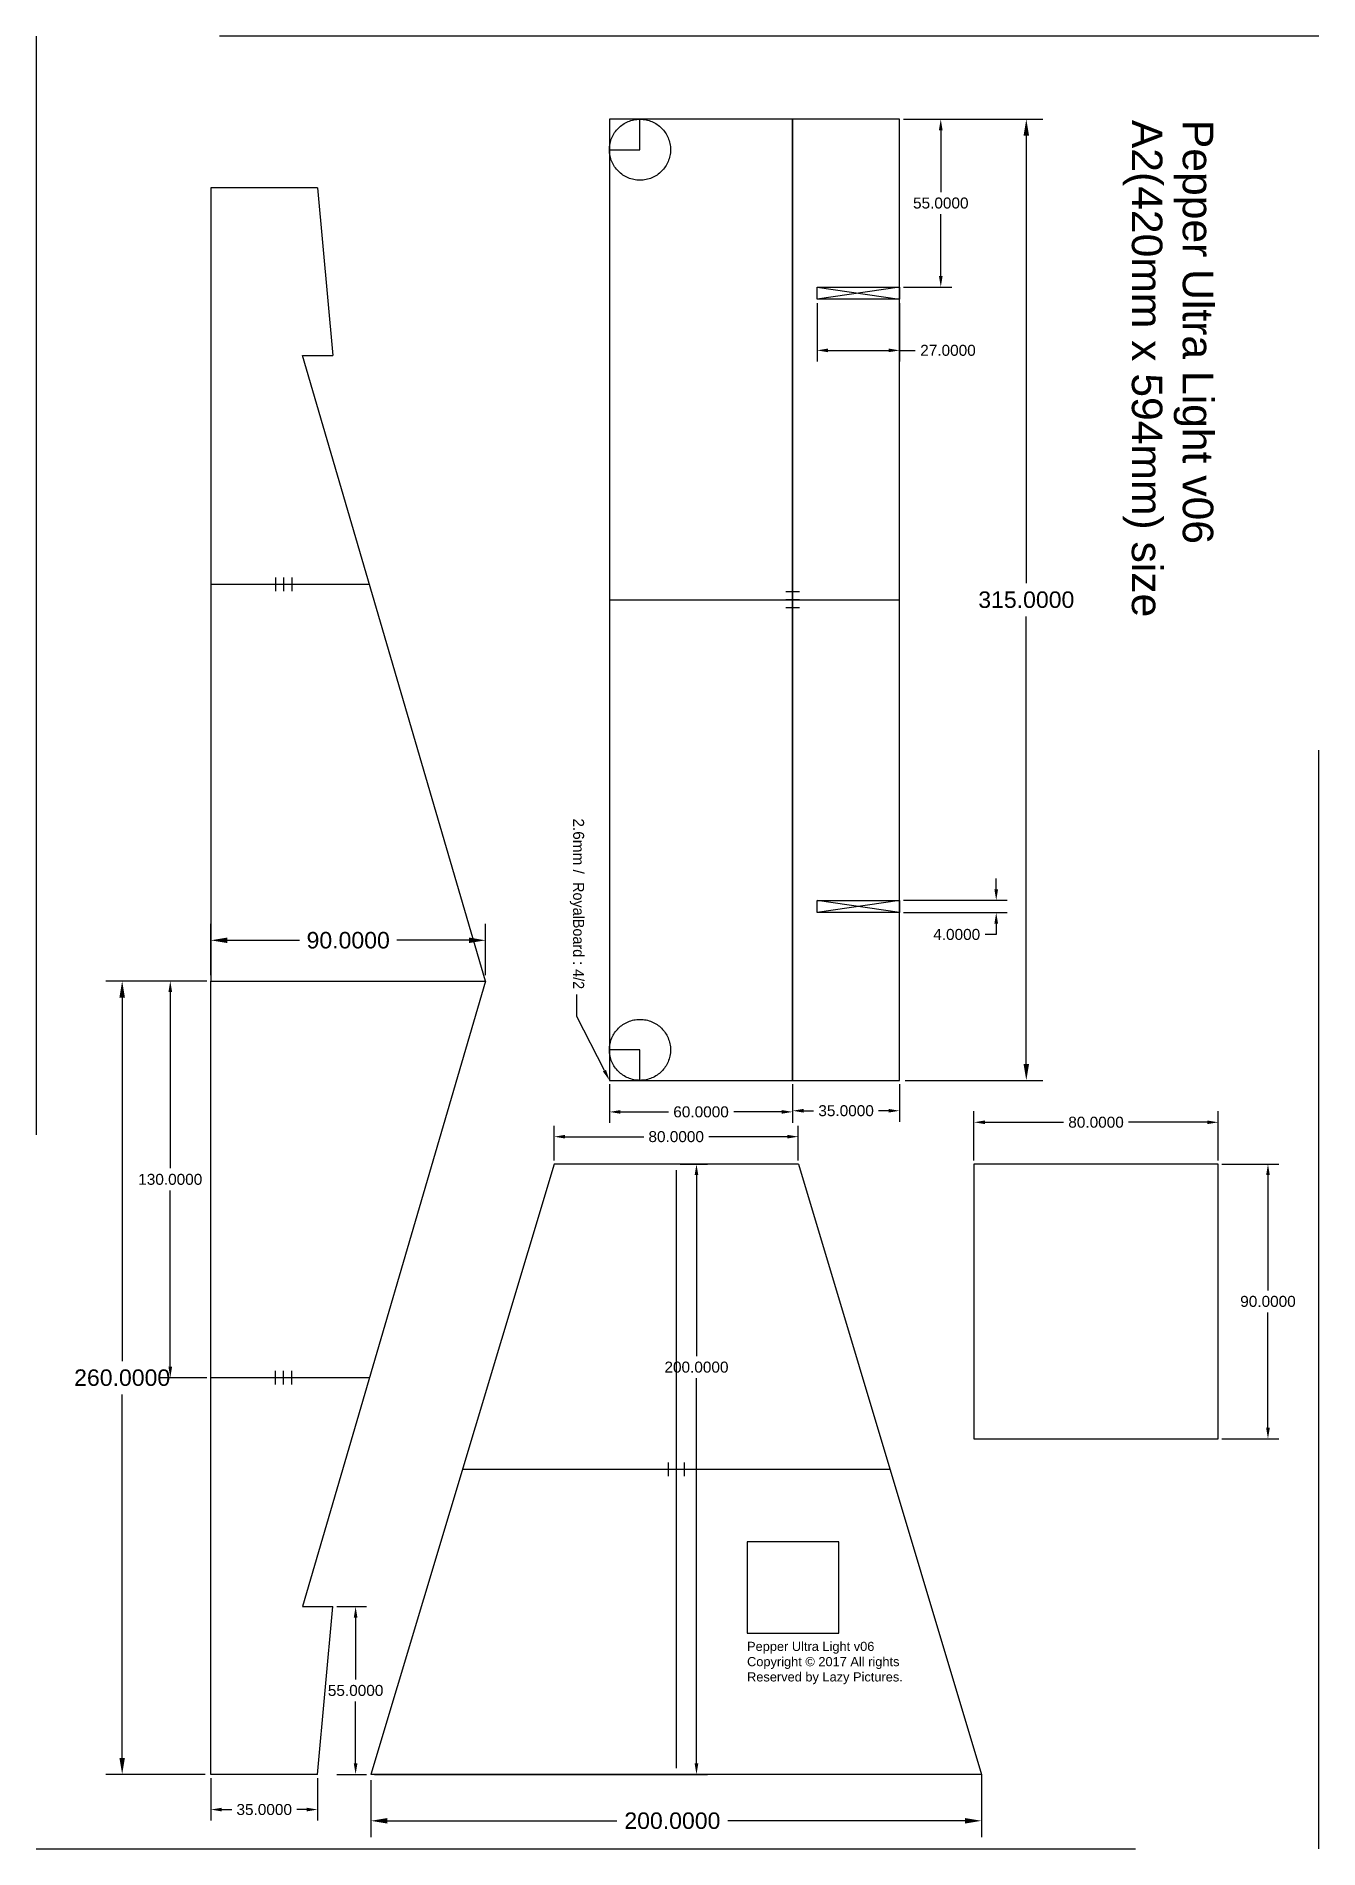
# Model space of a CAD drawing. Header units: inches. Extents: x 151 to 571, y 0 to 594.
import ezdxf
from ezdxf import colors
from ezdxf.entities.mleader import LeaderData, LeaderLine
from ezdxf.math import Vec2, Vec3

# ---------------------------------------------------------------- set-up
doc = ezdxf.new("R2010")
doc.units = ezdxf.units.IN
doc.header["$MEASUREMENT"] = 0
doc.linetypes.add('ACAD_ISO03W100', pattern=[30, 12, -18])
doc.styles.get("Standard").update_dxf_attribs({"font": 'Arial.ttf'})
doc.dimstyles.get("Standard").update_dxf_attribs({"dimtxt": 0.18, "dimasz": 0.18, "dimexe": 0.18, "dimexo": 0.0625, "dimgap": 0.09, "dimtad": 0, "dimtih": 1, "dimtoh": 1, "dimdec": 4, "dimzin": 0, "dimdsep": 46, "dimtxsty": 'Standard', "dimcen": 0.09, "dimadec": 0, "dimazin": 0, "dimtfac": 1, "dimtdec": 4, "dimtofl": 0, "dimtmove": 0, "dimatfit": 3, "dimfxl": 1, "dimtolj": 1, "dimtzin": 0, "dimarcsym": 0})

# ---------------------------------------------------------------- blocks, each defined once
blk = doc.blocks.new('*D0')
at = {"color": 0, "lineweight": -2, "transparency": 16777216}
for p, q in [((339.13, 250.57), (339.13, 237.88)), ((399.13, 250.57), (399.13, 237.88)), ((342.73, 241.48), (358.44, 241.48)), ((395.53, 241.48), (379.82, 241.48))]:
    blk.add_line(p, q, dxfattribs=at)
at = {"color": 0, "transparency": 16777216}
for points in [[(342.73, 242.08), (342.73, 240.88), (339.13, 241.48)], [(395.53, 242.08), (395.53, 240.88), (399.13, 241.48)]]:
    blk.add_solid(points, dxfattribs=at)
at = {"layer": 'Defpoints', "color": 0, "transparency": 16777216}
for p in [(339.13, 251.82), (399.13, 251.82), (339.13, 241.48)]:
    blk.add_point(p, dxfattribs=at)
at = {"color": 0, "transparency": 16777216, "insert": (369.13, 241.48), "char_height": 3.6, "attachment_point": 5}
blk.add_mtext('\\A1;60.0000', dxfattribs=at)
blk = doc.blocks.new('*D1')
at = {"color": 0, "lineweight": -2, "transparency": 16777216}
for p, q in [((399.13, 250.57), (399.13, 238.26)), ((434.13, 250.57), (434.13, 238.26)), ((402.73, 241.86), (405.99, 241.86)), ((430.53, 241.86), (427.27, 241.86))]:
    blk.add_line(p, q, dxfattribs=at)
at = {"color": 0, "transparency": 16777216}
for points in [[(402.73, 242.46), (402.73, 241.26), (399.13, 241.86)], [(430.53, 242.46), (430.53, 241.26), (434.13, 241.86)]]:
    blk.add_solid(points, dxfattribs=at)
at = {"layer": 'Defpoints', "color": 0, "transparency": 16777216}
for p in [(399.13, 251.82), (434.13, 251.82), (399.13, 241.86)]:
    blk.add_point(p, dxfattribs=at)
at = {"color": 0, "transparency": 16777216, "insert": (416.63, 241.86), "char_height": 3.6, "attachment_point": 5}
blk.add_mtext('\\A1;35.0000', dxfattribs=at)
blk = doc.blocks.new('*D2')
at = {"color": 0, "lineweight": -2, "transparency": 16777216}
for p, q in [((436, 566.82), (481.05, 566.82)), ((475.65, 561.42), (475.65, 414.75)), ((475.65, 257.22), (475.65, 403.88)), ((436, 251.82), (481.05, 251.82))]:
    blk.add_line(p, q, dxfattribs=at)
at = {"color": 0, "transparency": 16777216}
for points in [[(474.75, 561.42), (476.55, 561.42), (475.65, 566.82)], [(474.75, 257.22), (476.55, 257.22), (475.65, 251.82)]]:
    blk.add_solid(points, dxfattribs=at)
at = {"layer": 'Defpoints', "color": 0, "transparency": 16777216}
for p in [(434.13, 566.82), (434.13, 251.82), (475.65, 251.82)]:
    blk.add_point(p, dxfattribs=at)
at = {"color": 0, "transparency": 16777216, "insert": (475.65, 409.32), "char_height": 5.4, "attachment_point": 5}
blk.add_mtext('\\A1;315.0000', dxfattribs=at)
blk = doc.blocks.new('*D3')
at = {"color": 0, "lineweight": -2, "transparency": 16777216}
for p, q in [((435.38, 566.82), (451.24, 566.82)), ((447.64, 563.22), (447.64, 542.94)), ((447.64, 515.42), (447.64, 535.69)), ((435.38, 511.82), (451.24, 511.82))]:
    blk.add_line(p, q, dxfattribs=at)
at = {"color": 0, "transparency": 16777216}
for points in [[(447.04, 563.22), (448.24, 563.22), (447.64, 566.82)], [(447.04, 515.42), (448.24, 515.42), (447.64, 511.82)]]:
    blk.add_solid(points, dxfattribs=at)
at = {"layer": 'Defpoints', "color": 0, "transparency": 16777216}
for p in [(434.13, 566.82), (434.13, 511.82), (447.64, 511.82)]:
    blk.add_point(p, dxfattribs=at)
at = {"color": 0, "transparency": 16777216, "insert": (447.64, 539.32), "char_height": 3.6, "attachment_point": 5}
blk.add_mtext('\\A1;55.0000', dxfattribs=at)
blk = doc.blocks.new('*D4')
at = {"color": 0, "lineweight": -2, "transparency": 16777216}
for p, q in [((465.8, 314.42), (465.8, 318.02)), ((435.38, 310.82), (469.4, 310.82)), ((435.38, 306.82), (469.4, 306.82)), ((465.8, 303.22), (465.8, 299.62)), ((465.8, 299.62), (462.2, 299.62))]:
    blk.add_line(p, q, dxfattribs=at)
at = {"color": 0, "transparency": 16777216}
for points in [[(465.2, 314.42), (466.4, 314.42), (465.8, 310.82)], [(465.2, 303.22), (466.4, 303.22), (465.8, 306.82)]]:
    blk.add_solid(points, dxfattribs=at)
at = {"layer": 'Defpoints', "color": 0, "transparency": 16777216}
for p in [(434.13, 310.82), (434.13, 306.82), (465.8, 306.82)]:
    blk.add_point(p, dxfattribs=at)
at = {"color": 0, "transparency": 16777216, "insert": (452.86, 299.62), "char_height": 3.6, "attachment_point": 5}
blk.add_mtext('\\A1;4.0000', dxfattribs=at)
blk = doc.blocks.new('*D5')
at = {"color": 0, "linetype": 'ACAD_ISO03W100', "lineweight": -2, "ltscale": 30, "transparency": 16777216}
for p, q in [((407.13, 506.57), (407.13, 487.45)), ((434.13, 506.57), (434.13, 487.45)), ((410.73, 491.05), (430.53, 491.05)), ((434.13, 491.05), (439.28, 491.05))]:
    blk.add_line(p, q, dxfattribs=at)
at = {"color": 0, "linetype": 'ACAD_ISO03W100', "ltscale": 30, "transparency": 16777216}
for points in [[(410.73, 491.65), (410.73, 490.45), (407.13, 491.05)], [(430.53, 491.65), (430.53, 490.45), (434.13, 491.05)]]:
    blk.add_solid(points, dxfattribs=at)
at = {"layer": 'Defpoints', "color": 0, "linetype": 'ACAD_ISO03W100', "ltscale": 30, "transparency": 16777216}
for p in [(407.13, 507.82), (434.13, 507.82), (434.13, 491.05)]:
    blk.add_point(p, dxfattribs=at)
at = {"color": 0, "linetype": 'ACAD_ISO03W100', "ltscale": 30, "transparency": 16777216, "insert": (450, 491.05), "char_height": 3.6, "attachment_point": 5}
blk.add_mtext('\\A1;27.0000', dxfattribs=at)
blk = doc.blocks.new('*D6')
at = {"color": 0, "linetype": 'ACAD_ISO03W100', "lineweight": -2, "ltscale": 30, "transparency": 16777216}
for p, q in [((460.99, 24.49), (460.99, 3.76)), ((260.99, 22.49), (260.99, 3.76)), ((266.39, 9.16), (341.57, 9.16)), ((455.59, 9.16), (377.91, 9.16))]:
    blk.add_line(p, q, dxfattribs=at)
at = {"color": 0, "linetype": 'ACAD_ISO03W100', "ltscale": 30, "transparency": 16777216}
for points in [[(266.39, 10.06), (266.39, 8.26), (260.99, 9.16)], [(455.59, 10.06), (455.59, 8.26), (460.99, 9.16)]]:
    blk.add_solid(points, dxfattribs=at)
at = {"layer": 'Defpoints', "color": 0, "linetype": 'ACAD_ISO03W100', "ltscale": 30, "transparency": 16777216}
for p in [(260.99, 24.36), (460.99, 26.36), (460.99, 9.16)]:
    blk.add_point(p, dxfattribs=at)
at = {"color": 0, "linetype": 'ACAD_ISO03W100', "ltscale": 30, "transparency": 16777216, "insert": (359.74, 9.16), "char_height": 5.4, "attachment_point": 5}
blk.add_mtext('\\A1;200.0000', dxfattribs=at)
blk = doc.blocks.new('*D7')
at = {"color": 0, "lineweight": -2, "ltscale": 30, "transparency": 16777216}
for p, q in [((206.7, 284.36), (174.15, 284.36)), ((179.55, 278.96), (179.55, 159.8)), ((179.55, 29.76), (179.55, 148.92)), ((206.7, 24.36), (174.15, 24.36))]:
    blk.add_line(p, q, dxfattribs=at)
at = {"color": 0, "ltscale": 30, "transparency": 16777216}
for points in [[(178.65, 278.96), (180.45, 278.96), (179.55, 284.36)], [(178.65, 29.76), (180.45, 29.76), (179.55, 24.36)]]:
    blk.add_solid(points, dxfattribs=at)
at = {"layer": 'Defpoints', "color": 0, "ltscale": 30, "transparency": 16777216}
for p in [(208.57, 284.36), (179.55, 24.36), (208.57, 24.36)]:
    blk.add_point(p, dxfattribs=at)
at = {"color": 0, "ltscale": 30, "transparency": 16777216, "insert": (179.55, 154.36), "char_height": 5.4, "attachment_point": 5}
blk.add_mtext('\\A1;260.0000', dxfattribs=at)
blk = doc.blocks.new('*D8')
at = {"color": 0, "linetype": 'ACAD_ISO03W100', "lineweight": -2, "ltscale": 30, "transparency": 16777216}
for p, q in [((208.57, 286.24), (208.57, 303.12)), ((298.57, 286.24), (298.57, 303.12)), ((213.97, 297.72), (237.61, 297.72)), ((293.17, 297.72), (269.53, 297.72))]:
    blk.add_line(p, q, dxfattribs=at)
at = {"color": 0, "linetype": 'ACAD_ISO03W100', "ltscale": 30, "transparency": 16777216}
for points in [[(213.97, 298.62), (213.97, 296.82), (208.57, 297.72)], [(293.17, 298.62), (293.17, 296.82), (298.57, 297.72)]]:
    blk.add_solid(points, dxfattribs=at)
at = {"layer": 'Defpoints', "color": 0, "linetype": 'ACAD_ISO03W100', "ltscale": 30, "transparency": 16777216}
for p in [(298.57, 297.72), (208.57, 284.36), (298.57, 284.36)]:
    blk.add_point(p, dxfattribs=at)
at = {"color": 0, "linetype": 'ACAD_ISO03W100', "ltscale": 30, "transparency": 16777216, "insert": (253.57, 297.72), "char_height": 5.4, "attachment_point": 5}
blk.add_mtext('\\A1;90.0000', dxfattribs=at)
blk = doc.blocks.new('*D9')
at = {"color": 0, "linetype": 'ACAD_ISO03W100', "lineweight": -2, "ltscale": 30, "transparency": 16777216}
for p, q in [((320.99, 225.61), (320.99, 236.96)), ((324.59, 233.36), (350.35, 233.36)), ((397.39, 233.36), (371.63, 233.36)), ((400.99, 225.61), (400.99, 236.96))]:
    blk.add_line(p, q, dxfattribs=at)
at = {"color": 0, "linetype": 'ACAD_ISO03W100', "ltscale": 30, "transparency": 16777216}
for points in [[(324.59, 233.96), (324.59, 232.76), (320.99, 233.36)], [(397.39, 233.96), (397.39, 232.76), (400.99, 233.36)]]:
    blk.add_solid(points, dxfattribs=at)
at = {"layer": 'Defpoints', "color": 0, "linetype": 'ACAD_ISO03W100', "ltscale": 30, "transparency": 16777216}
for p in [(400.99, 233.36), (320.99, 224.36), (400.99, 224.36)]:
    blk.add_point(p, dxfattribs=at)
at = {"color": 0, "linetype": 'ACAD_ISO03W100', "ltscale": 30, "transparency": 16777216, "insert": (360.99, 233.36), "char_height": 3.6, "attachment_point": 5}
blk.add_mtext('\\A1;80.0000', dxfattribs=at)
blk = doc.blocks.new('*D10')
at = {"color": 0, "linetype": 'ACAD_ISO03W100', "lineweight": -2, "ltscale": 30, "transparency": 16777216}
for p, q in [((208.57, 23.11), (208.57, 9.24)), ((243.57, 23.11), (243.57, 9.24)), ((212.17, 12.84), (215.43, 12.84)), ((239.97, 12.84), (236.71, 12.84))]:
    blk.add_line(p, q, dxfattribs=at)
at = {"color": 0, "linetype": 'ACAD_ISO03W100', "ltscale": 30, "transparency": 16777216}
for points in [[(212.17, 13.44), (212.17, 12.24), (208.57, 12.84)], [(239.97, 13.44), (239.97, 12.24), (243.57, 12.84)]]:
    blk.add_solid(points, dxfattribs=at)
at = {"layer": 'Defpoints', "color": 0, "linetype": 'ACAD_ISO03W100', "ltscale": 30, "transparency": 16777216}
for p in [(208.57, 24.36), (243.57, 24.36), (243.57, 12.84)]:
    blk.add_point(p, dxfattribs=at)
at = {"color": 0, "linetype": 'ACAD_ISO03W100', "ltscale": 30, "transparency": 16777216, "insert": (226.07, 12.84), "char_height": 3.6, "attachment_point": 5}
blk.add_mtext('\\A1;35.0000', dxfattribs=at)
blk = doc.blocks.new('*D11')
at = {"color": 0, "linetype": 'ACAD_ISO03W100', "lineweight": -2, "ltscale": 30, "transparency": 16777216}
for p, q in [((249.82, 79.36), (259.6, 79.36)), ((256, 75.76), (256, 55.49)), ((256, 27.96), (256, 48.24)), ((249.82, 24.36), (259.6, 24.36))]:
    blk.add_line(p, q, dxfattribs=at)
at = {"color": 0, "linetype": 'ACAD_ISO03W100', "ltscale": 30, "transparency": 16777216}
for points in [[(255.4, 75.76), (256.6, 75.76), (256, 79.36)], [(255.4, 27.96), (256.6, 27.96), (256, 24.36)]]:
    blk.add_solid(points, dxfattribs=at)
at = {"layer": 'Defpoints', "color": 0, "linetype": 'ACAD_ISO03W100', "ltscale": 30, "transparency": 16777216}
for p in [(248.57, 79.36), (256, 79.36), (248.57, 24.36)]:
    blk.add_point(p, dxfattribs=at)
at = {"color": 0, "linetype": 'ACAD_ISO03W100', "ltscale": 30, "transparency": 16777216, "insert": (256, 51.86), "char_height": 3.6, "attachment_point": 5}
blk.add_mtext('\\A1;55.0000', dxfattribs=at)
blk = doc.blocks.new('*D12')
at = {"color": 0, "linetype": 'ACAD_ISO03W100', "lineweight": -2, "ltscale": 30, "transparency": 16777216}
for p, q in [((207.32, 284.36), (191.7, 284.36)), ((195.3, 280.76), (195.3, 222.99)), ((195.3, 157.96), (195.3, 215.74)), ((207.32, 154.36), (191.7, 154.36))]:
    blk.add_line(p, q, dxfattribs=at)
at = {"color": 0, "linetype": 'ACAD_ISO03W100', "ltscale": 30, "transparency": 16777216}
for points in [[(194.7, 280.76), (195.9, 280.76), (195.3, 284.36)], [(194.7, 157.96), (195.9, 157.96), (195.3, 154.36)]]:
    blk.add_solid(points, dxfattribs=at)
at = {"layer": 'Defpoints', "color": 0, "linetype": 'ACAD_ISO03W100', "ltscale": 30, "transparency": 16777216}
for p in [(208.57, 284.36), (195.3, 154.36), (208.57, 154.36)]:
    blk.add_point(p, dxfattribs=at)
at = {"color": 0, "linetype": 'ACAD_ISO03W100', "ltscale": 30, "transparency": 16777216, "insert": (195.3, 219.36), "char_height": 3.6, "attachment_point": 5}
blk.add_mtext('\\A1;130.0000', dxfattribs=at)
blk = doc.blocks.new('*D13')
at = {"color": 0, "linetype": 'ACAD_ISO03W100', "lineweight": -2, "ltscale": 30, "transparency": 16777216}
for p, q in [((362.24, 224.36), (371.23, 224.36)), ((367.63, 220.76), (367.63, 161.44)), ((367.63, 27.96), (367.63, 154.19)), ((262.24, 24.36), (371.23, 24.36))]:
    blk.add_line(p, q, dxfattribs=at)
at = {"color": 0, "linetype": 'ACAD_ISO03W100', "ltscale": 30, "transparency": 16777216}
for points in [[(367.03, 220.76), (368.23, 220.76), (367.63, 224.36)], [(367.03, 27.96), (368.23, 27.96), (367.63, 24.36)]]:
    blk.add_solid(points, dxfattribs=at)
at = {"layer": 'Defpoints', "color": 0, "linetype": 'ACAD_ISO03W100', "ltscale": 30, "transparency": 16777216}
for p in [(360.99, 224.36), (260.99, 24.36), (367.63, 24.36)]:
    blk.add_point(p, dxfattribs=at)
at = {"color": 0, "linetype": 'ACAD_ISO03W100', "ltscale": 30, "transparency": 16777216, "insert": (367.63, 157.82), "char_height": 3.6, "attachment_point": 5}
blk.add_mtext('\\A1;200.0000', dxfattribs=at)
blk = doc.blocks.new('*D14')
at = {"color": 0, "linetype": 'ACAD_ISO03W100', "lineweight": -2, "ltscale": 30, "transparency": 16777216}
for p, q in [((458.49, 225.61), (458.49, 241.68)), ((462.09, 238.08), (487.85, 238.08)), ((534.89, 238.08), (509.13, 238.08)), ((538.49, 225.61), (538.49, 241.68))]:
    blk.add_line(p, q, dxfattribs=at)
at = {"color": 0, "linetype": 'ACAD_ISO03W100', "ltscale": 30, "transparency": 16777216}
for points in [[(462.09, 238.68), (462.09, 237.48), (458.49, 238.08)], [(534.89, 238.68), (534.89, 237.48), (538.49, 238.08)]]:
    blk.add_solid(points, dxfattribs=at)
at = {"layer": 'Defpoints', "color": 0, "linetype": 'ACAD_ISO03W100', "ltscale": 30, "transparency": 16777216}
for p in [(538.49, 238.08), (458.49, 224.36), (538.49, 224.36)]:
    blk.add_point(p, dxfattribs=at)
at = {"color": 0, "linetype": 'ACAD_ISO03W100', "ltscale": 30, "transparency": 16777216, "insert": (498.49, 238.08), "char_height": 3.6, "attachment_point": 5}
blk.add_mtext('\\A1;80.0000', dxfattribs=at)
blk = doc.blocks.new('*D15')
at = {"color": 0, "linetype": 'ACAD_ISO03W100', "lineweight": -2, "ltscale": 30, "transparency": 16777216}
for p, q in [((539.74, 224.36), (558.4, 224.36)), ((554.8, 220.76), (554.8, 182.99)), ((554.8, 137.96), (554.8, 175.74)), ((539.74, 134.36), (558.4, 134.36))]:
    blk.add_line(p, q, dxfattribs=at)
at = {"color": 0, "linetype": 'ACAD_ISO03W100', "ltscale": 30, "transparency": 16777216}
for points in [[(554.2, 220.76), (555.4, 220.76), (554.8, 224.36)], [(554.2, 137.96), (555.4, 137.96), (554.8, 134.36)]]:
    blk.add_solid(points, dxfattribs=at)
at = {"layer": 'Defpoints', "color": 0, "linetype": 'ACAD_ISO03W100', "ltscale": 30, "transparency": 16777216}
for p in [(538.49, 224.36), (538.49, 134.36), (554.8, 134.36)]:
    blk.add_point(p, dxfattribs=at)
at = {"color": 0, "linetype": 'ACAD_ISO03W100', "ltscale": 30, "transparency": 16777216, "insert": (554.8, 179.36), "char_height": 3.6, "attachment_point": 5}
blk.add_mtext('\\A1;90.0000', dxfattribs=at)

msp = doc.modelspace()

# ---------------------------------------------------------------- linework, layer by layer
at = {"transparency": 33554687}
for p, q in [((208.57012, 544.36065), (208.57012, 284.36065)), ((243.57012, 544.36065), (208.57012, 544.36065)), ((260.52134, 414.36065), (208.57012, 414.36065))]:
    msp.add_line(p, q, dxfattribs=at)
at = {"ltscale": 30, "transparency": 33554687}
for p, q in [((243.57012, 544.36065), (248.57012, 489.36065)), ((243.57012, 24.36065), (248.57012, 79.36065))]:
    msp.add_line(p, q, dxfattribs=at)
for p, q in [((407.12591, 511.81799), (434.12591, 507.81799)), ((434.12591, 511.81799), (407.12591, 507.81799)), ((434.12591, 310.81799), (407.12591, 306.81799)), ((434.12591, 306.81799), (407.12591, 310.81799)), ((208.57012, 24.36065), (208.57012, 284.36065)), ((260.52134, 154.36065), (208.57012, 154.36065)), ((291.24359, 124.36065), (430.95218, 124.36065)), ((238.57012, 79.36065), (248.57012, 79.36065)), ((243.57012, 24.36065), (208.57012, 24.36065)), ((460.99359, 24.36065), (260.99359, 24.36065))]:
    msp.add_line(p, q)
at = {"transparency": 33554574}
msp.add_line((238.57012, 489.36065), (248.57012, 489.36065), dxfattribs=at)
at = {"linetype": 'ACAD_ISO03W100', "ltscale": 30, "transparency": 33554687}
for p, q in [((298.57012, 284.36065), (238.57012, 489.36065)), ((238.57012, 489.36065), (248.57012, 489.36065)), ((208.57012, 284.36065), (298.57012, 284.36065)), ((298.57012, 284.36065), (238.57012, 79.36065)), ((320.99359, 224.36065), (260.99359, 24.36065)), ((400.99359, 224.36065), (320.99359, 224.36065)), ((400.99359, 224.36065), (460.99359, 24.36065)), ((238.57012, 79.36065), (248.57012, 79.36065))]:
    msp.add_line(p, q, dxfattribs=at)
at = {"color": 2, "ltscale": 30, "transparency": 33554687}
for p, q in [((229.77644, 416.59309), (229.77644, 412.12822)), ((232.41771, 416.59309), (232.41771, 412.12822)), ((235.05899, 416.59309), (235.05899, 412.12822)), ((401.35835, 411.95926), (396.89348, 411.95926)), ((401.35835, 409.31799), (396.89348, 409.31799)), ((401.35835, 406.67671), (396.89348, 406.67671)), ((229.77644, 152.12822), (229.77644, 156.59309)), ((232.41771, 152.12822), (232.41771, 156.59309)), ((235.05899, 152.12822), (235.05899, 156.59309)), ((358.35232, 126.59309), (358.35232, 122.12822)), ((360.99359, 126.59309), (360.99359, 122.12822)), ((363.63487, 126.59309), (363.63487, 122.12822))]:
    msp.add_line(p, q, dxfattribs=at)
at = {"color": 1, "linetype": 'ACAD_ISO03W100', "ltscale": 30, "transparency": 33554574}
for p, q in [((339.12591, 409.31799), (434.12591, 409.31799)), ((360.99359, 222.36065), (360.99359, 26.36065))]:
    msp.add_line(p, q, dxfattribs=at)
at = {"linetype": 'ACAD_ISO03W100', "ltscale": 30, "transparency": 33554574}
msp.add_lwpolyline([(151.41835, 0), (571.41835, 0), (571.41835, 594), (151.41835, 594)], close=True, dxfattribs=at)
for points in [[(339.12591, 566.81799), (339.12591, 566.81799), (339.12591, 566.81799), (339.12591, 566.81799)], [(339.12591, 566.81799), (339.12591, 251.81799), (399.12591, 251.81799), (399.12591, 566.81799)], [(399.12591, 566.81799), (399.12591, 251.81799), (434.12591, 251.81799), (434.12591, 566.81799)], [(434.12591, 511.81799), (434.12591, 507.81799), (407.12591, 507.81799), (407.12591, 511.81799)], [(434.12591, 310.81799), (434.12591, 306.81799), (407.12591, 306.81799), (407.12591, 310.81799)]]:
    msp.add_lwpolyline(points, close=True)
at = {"color": 1, "linetype": 'ACAD_ISO03W100', "ltscale": 30, "transparency": 33554574}
for points in [[(339.12591, 556.81799), (349.12591, 556.81799), (349.12591, 566.81799), (339.12591, 566.81799)], [(339.12591, 251.81799), (349.12591, 251.81799), (349.12591, 261.81799), (339.12591, 261.81799)]]:
    msp.add_lwpolyline(points, close=True, dxfattribs=at)
at = {"ltscale": 20}
msp.add_lwpolyline([(538.49359, 224.36065), (458.49359, 224.36065), (458.49359, 134.36065), (538.49359, 134.36065)], close=True, dxfattribs=at)
at = {"linetype": 'ACAD_ISO03W100', "ltscale": 30, "transparency": 33554600}
msp.add_lwpolyline([(384.20067, 70.61165), (414.20067, 70.61165), (414.20067, 100.61165), (384.20067, 100.61165)], close=True, dxfattribs=at)
at = {"linetype": 'ACAD_ISO03W100', "ltscale": 30, "transparency": 33554687}
for centre in [(349.12591, 556.81799), (349.12591, 261.81799)]:
    msp.add_circle(centre, 10, dxfattribs=at)

# ---------------------------------------------------------------- texts
at = {"linetype": 'ACAD_ISO03W100', "ltscale": 20, "transparency": 33554574, "insert": (536.88607, 566.59206), "char_height": 10, "attachment_point": 1, "rotation": 270}
msp.add_mtext_dynamic_manual_height_columns('{\\fArial|b0|i0|c129|p0;P}epper Ultra Light v06 A2(420mm x 594mm) size', width=173.5429538, gutter_width=1, heights=[35.33699], dxfattribs=at)
at = {"linetype": 'ACAD_ISO03W100', "transparency": 33554574, "insert": (384.20038, 67.8257), "char_height": 3, "attachment_point": 1}
msp.add_mtext_dynamic_manual_height_columns('Pepper Ultra Light v06\\PCopyright © 2017 All rights Reserved by Lazy Pictures.', width=65.9949351, gutter_width=1, heights=[15.96719], dxfattribs=at)

# ---------------------------------------------------------------- dimensions: what is measured, and where the dimension line sits
at = {"color": 3, "transparency": 33554574}
for base, p1, p2, override, picture, middle in [((475.64673, 251.81799), (434.12591, 566.81799), (434.12591, 251.81799), {"dimscale": 30}, '*D2', (475.64673, 409.31799)), ((447.64484, 511.81799), (434.12591, 566.81799), (434.12591, 511.81799), {"dimscale": 20}, '*D3', (447.64484, 539.31799)), ((465.79737, 306.81799), (434.12591, 310.81799), (434.12591, 306.81799), {"dimscale": 20}, '*D4', (452.85849, 299.61799))]:
    dim = msp.add_linear_dim(base=base, p1=p1, p2=p2, angle=270, dimstyle='Standard', override=override, dxfattribs=at)
    dim.commit()
    dim.dimension.update_dxf_attribs({"geometry": picture, "text_midpoint": middle, "dimtype": 160})
at = {"color": 3, "linetype": 'ACAD_ISO03W100', "ltscale": 30, "transparency": 33554574}
for base, p1, p2, override, picture, middle in [((434.12591, 491.05293), (407.12591, 507.81799), (434.12591, 507.81799), {"dimscale": 20}, '*D5', (449.9985, 491.05293)), ((460.99359, 9.15796), (260.99359, 24.36065), (460.99359, 26.36065), {"dimscale": 30}, '*D6', (359.74359, 9.15796))]:
    dim = msp.add_linear_dim(base=base, p1=p1, p2=p2, dimstyle='Standard', override=override, dxfattribs=at)
    dim.commit()
    dim.dimension.update_dxf_attribs({"geometry": picture, "text_midpoint": middle, "dimtype": 160})
for base, p1, p2, override, picture, middle in [((298.57012, 297.71646), (208.57012, 284.36065), (298.57012, 284.36065), {"dimscale": 30}, '*D8', (253.57012, 297.71646)), ((538.49359, 238.08214), (458.49359, 224.36065), (538.49359, 224.36065), {"dimscale": 20}, '*D14', (498.49359, 238.08214)), ((400.99359, 233.35541), (320.99359, 224.36065), (400.99359, 224.36065), {"dimscale": 20}, '*D9', (360.99359, 233.35541)), ((243.57012, 12.83802), (208.57012, 24.36065), (243.57012, 24.36065), {"dimscale": 20}, '*D10', (226.07012, 12.83802))]:
    dim = msp.add_linear_dim(base=base, p1=p1, p2=p2, dimstyle='Standard', override=override, dxfattribs=at)
    dim.commit()
    dim.dimension.update_dxf_attribs({"geometry": picture, "text_midpoint": middle})
at = {"color": 3, "ltscale": 30, "transparency": 33554574}
dim = msp.add_linear_dim(base=(179.55101, 24.36065), p1=(208.57012, 284.36065), p2=(208.57012, 24.36065), angle=270, dimstyle='Standard', override={"dimscale": 30}, dxfattribs=at)
dim.commit()
dim.dimension.update_dxf_attribs({"geometry": '*D7', "text_midpoint": (179.55101, 154.36065), "dimtype": 160})
at = {"color": 3, "linetype": 'ACAD_ISO03W100', "ltscale": 30, "transparency": 33554574}
for base, p1, p2, picture, middle in [((195.30089, 154.36065), (208.57012, 284.36065), (208.57012, 154.36065), '*D12', (195.30089, 219.36065)), ((554.8026, 134.36065), (538.49359, 224.36065), (538.49359, 134.36065), '*D15', (554.8026, 179.36065))]:
    dim = msp.add_linear_dim(base=base, p1=p1, p2=p2, angle=90, dimstyle='Standard', override={"dimscale": 20}, dxfattribs=at)
    dim.commit()
    dim.dimension.update_dxf_attribs({"geometry": picture, "text_midpoint": middle})
at = {"color": 3, "transparency": 33554574}
for base, p1, p2, picture, middle in [((339.12591, 241.47823), (399.12591, 251.81799), (339.12591, 251.81799), '*D0', (369.12591, 241.47823)), ((399.12591, 241.85823), (434.12591, 251.81799), (399.12591, 251.81799), '*D1', (416.62591, 241.85823))]:
    dim = msp.add_linear_dim(base=base, p1=p1, p2=p2, dimstyle='Standard', override={"dimscale": 20}, dxfattribs=at)
    dim.commit()
    dim.dimension.update_dxf_attribs({"geometry": picture, "text_midpoint": middle})
at = {"color": 3, "linetype": 'ACAD_ISO03W100', "ltscale": 30, "transparency": 33554574}
for base, p1, p2, picture, middle in [((367.63268, 24.36065), (360.99359, 224.36065), (260.99359, 24.36065), '*D13', (367.63268, 157.81857)), ((255.99535, 79.36065), (248.57012, 24.36065), (248.57012, 79.36065), '*D11', (255.99535, 51.86065))]:
    dim = msp.add_linear_dim(base=base, p1=p1, p2=p2, angle=90, dimstyle='Standard', override={"dimscale": 20}, dxfattribs=at)
    dim.commit()
    dim.dimension.update_dxf_attribs({"geometry": picture, "text_midpoint": middle, "dimtype": 160})

# ---------------------------------------------------------------- leaders
at = {"color": 3, "linetype": 'ByBlock', "ltscale": 20, "transparency": 33554574}
ml = msp.add_multileader_mtext('Standard', dxfattribs=at)
ml.set_content('2.6mm / {\\fGulim|b0|i0|c129|p0; RoyalBoard : 4/2}', color=3)
ml.set_leader_properties()
ml.build(insert=Vec2(0, 0))
ml.multileader.update_dxf_attribs({"dogleg_length": 0.36, "arrow_head_size": 3.6, "scale": 20})
ctx = ml.context
ctx.base_point, ctx.scale, ctx.char_height, ctx.arrow_head_size, ctx.landing_gap_size, ctx.plane_origin, ctx.plane_x_axis, ctx.plane_y_axis = Vec3(328.43879, 354.63505), 20, 3.6, 3.6, 1.8, Vec3(399.12591, 251.81799), Vec3(0, -1), Vec3(1, 0)
ctx.text_align_type = 2
notes = []
notes.append((ctx, [(1, (1, 1, 0), (328.43879, 272.713), (0, 1), 7.2, [(0, [(339.12591, 251.81799)], 0, [])])]))
ctx.mtext.insert, ctx.mtext.text_direction, ctx.mtext.rotation, ctx.mtext.alignment, ctx.mtext.flow_direction = Vec3(330.83879, 281.713), Vec3(0, -1), 4.71238898, 3, 5
for ctx, leaders in notes:
    for number, flags, end, landing, length, lines in leaders:
        leader = LeaderData()
        leader.index, (leader.has_last_leader_line, leader.has_dogleg_vector, leader.attachment_direction) = number, flags
        leader.last_leader_point, leader.dogleg_vector, leader.dogleg_length = Vec3(end), Vec3(landing), length
        for number, points, colour, breaks in lines:
            line = LeaderLine()
            line.index, line.vertices, line.color, line.breaks = number, Vec3.list(points), colors.encode_raw_color(colour), breaks
            leader.lines.append(line)
        ctx.leaders.append(leader)

doc.saveas('drawing.dxf')
